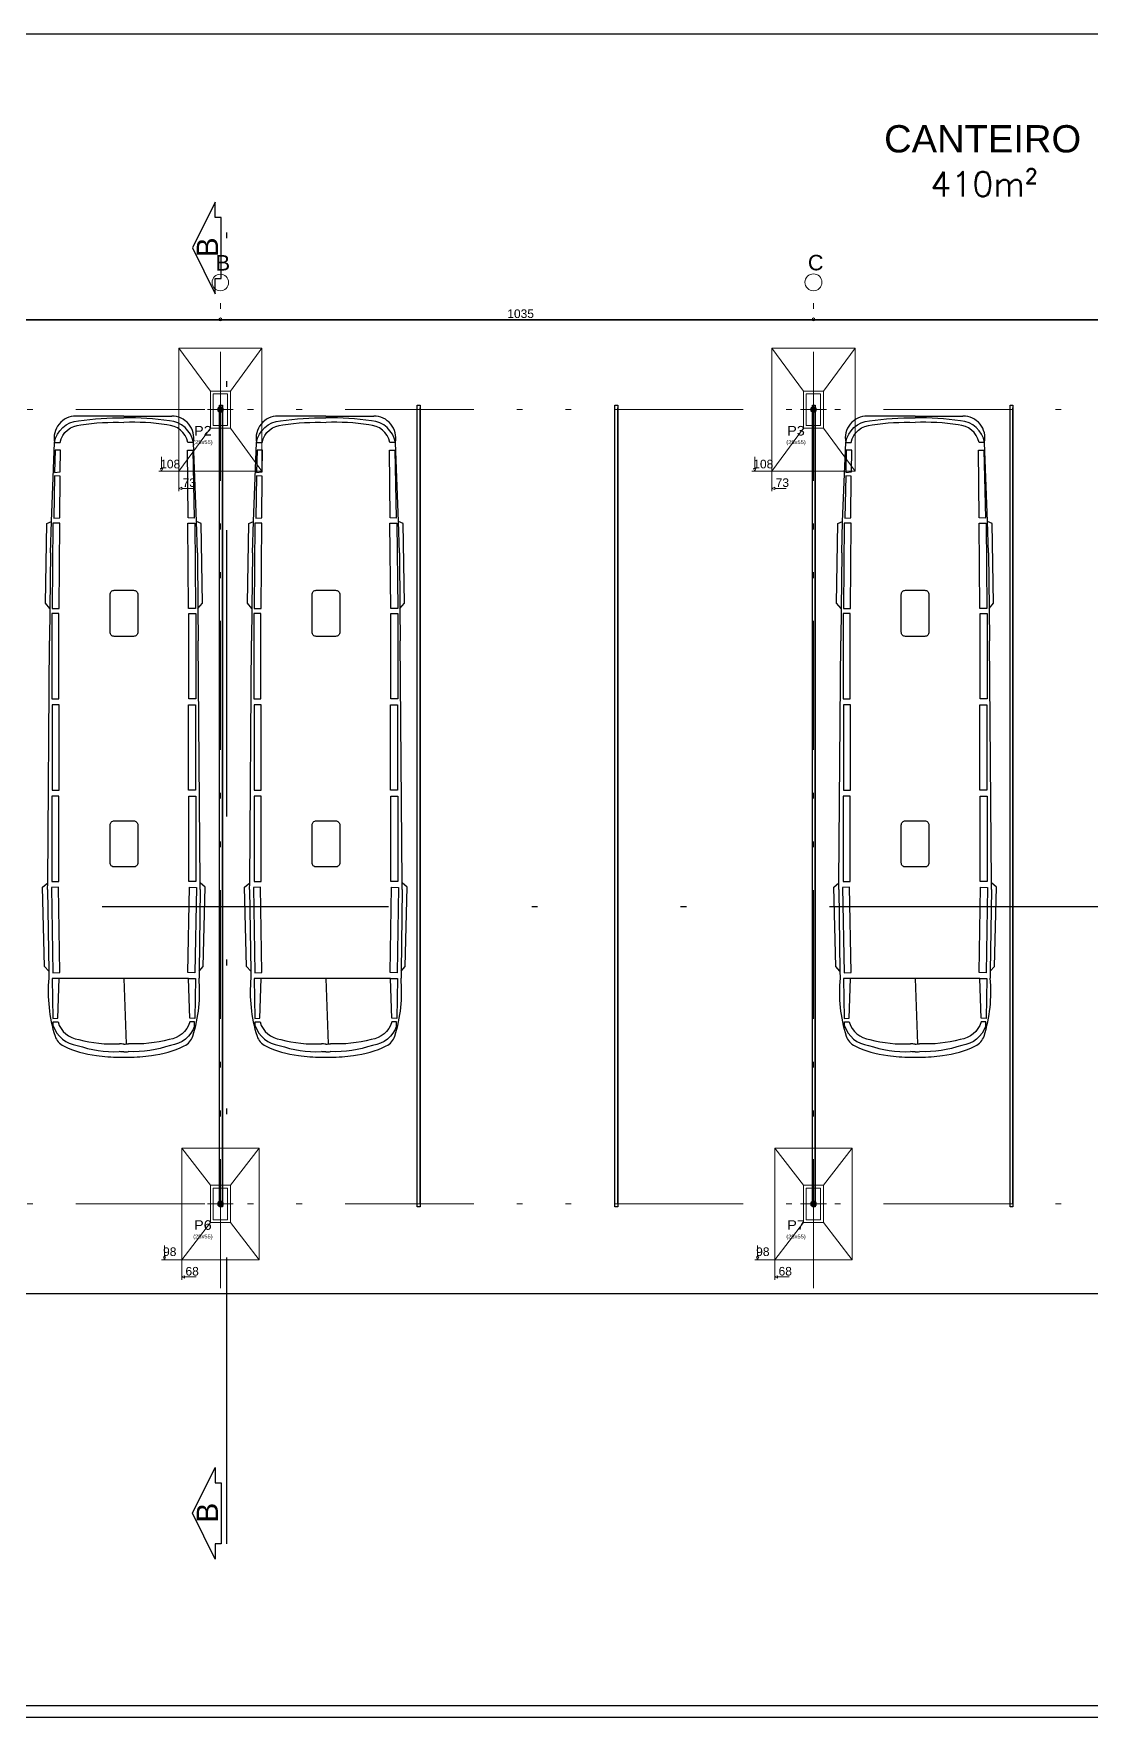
# Model space of a CAD drawing. Header units: inches. Extents: x -37 to 842, y -205 to 94.
# Drawn here: x 23.82 to 42.26, y -49.96 to -20.56 of the extents above; entities that cross this region are included whole.
import ezdxf
from ezdxf.enums import TextEntityAlignment as Align

# ---------------------------------------------------------------- set-up
doc = ezdxf.new("R2010")
doc.units = ezdxf.units.IN
doc.header["$MEASUREMENT"] = 0
doc.linetypes.add('CYPE_RAYAPUNTOPUNTO', pattern=[0.45, 0.225, -0.075, 0, -0.075, 0, -0.075])
doc.linetypes.add('DIVIDE', pattern=[1.25, 0.5, -0.25, 0, -0.25, 0, -0.25])
for name, color, linetype in [('ABASE', 254, 'Continuous'), ('AL_MOBILIARIO', 8, 'Continuous'), ('LCL-LINHACORTE', 171, 'DIVIDE'), ('LCL-TEXTO2', 171, 'Continuous')]:
    doc.layers.add(name, color=color, linetype=linetype)
for name, color, linetype, lineweight in [('COTA_COTAS', 2, 'Continuous', 0), ('COTA_FORMAS', 11, 'CYPE_RAYAPUNTOPUNTO', 0), ('COTA_TEXTO', 191, 'Continuous', 0), ('COTAS_REF_LINHAS', 2, 'Continuous', 0), ('PILAR_BETAO', 2, 'Continuous', 0), ('PILAR_DIM', 103, 'Continuous', 9), ('PILAR_EIXOS', 1, 'Continuous', 0), ('PILAR_REF', 92, 'Continuous', 0), ('PONTO_FIXO', 1, 'Continuous', 0), ('SAP_CONTORNO', 41, 'Continuous', 9)]:
    doc.layers.add(name, color=color, linetype=linetype, lineweight=lineweight)
doc.styles.add('Arial', font='arial.ttf')
doc.styles.add('GA RO 1_50', font='romans.shx', dxfattribs={"height": 0.09})
doc.styles.add('T80-50', font='sanss___.ttf', dxfattribs={"height": 0.1})

# ---------------------------------------------------------------- blocks, each defined once
blk = doc.blocks.new('Eixos do pilar')
at = {"layer": 'PILAR_EIXOS'}
for p, q in [((0, -0.5), (0, 0.5)), ((-0.5, 0), (0.5, 0))]:
    blk.add_line(p, q, dxfattribs=at)
blk = doc.blocks.new('Ponto fixo Centro')
at = {"layer": 'PONTO_FIXO'}
h = blk.add_hatch(color=256, dxfattribs=at)
edge = h.paths.add_edge_path(flags=0)
edge.add_arc((0, 0), 0.001, 0, 360)
blk.add_circle((0, 0), 0.001, dxfattribs=at)

msp = doc.modelspace()

# ---------------------------------------------------------------- linework, layer by layer
at = {"layer": 'ABASE', "color": 9}
for p, q in [((56.8507, -49.7631), (15.8507, -49.7631)), ((15.8507, -49.9631), (56.8507, -49.9631))]:
    msp.add_line(p, q, dxfattribs=at)
msp.add_lwpolyline([(48.2516, -25.5631), (16.2507, -25.5631), (16.2507, -23.5631, -0.4142136), (19.2507, -20.5631), (56.8507, -20.5631), (56.8507, -20.5631)], format="xyb", dxfattribs=at)
for points in [[(16.2507, -42.5631), (48.2507, -42.5631), (48.2507, -25.5631), (16.2507, -25.5631)], [(27.11, -41.0493), (27.06, -41.0493), (27.06, -27.0493), (27.11, -27.0493)], [(30.56, -41.0493), (30.51, -41.0493), (30.51, -27.0493), (30.56, -27.0493)], [(34.01, -41.0493), (33.96, -41.0493), (33.96, -27.0493), (34.01, -27.0493)], [(37.46, -41.0493), (37.41, -41.0493), (37.41, -27.0493), (37.46, -27.0493)], [(40.91, -41.0493), (40.86, -41.0493), (40.86, -27.0493), (40.91, -27.0493)]]:
    msp.add_lwpolyline(points, close=True, dxfattribs=at)
for points in [[(27.11, -41.0493), (27.06, -41.0493), (27.06, -27.0493), (27.11, -27.0493)], [(27.11, -40.9993), (27.11, -27.0993)], [(30.56, -41.0493), (30.51, -41.0493), (30.51, -27.0493), (30.56, -27.0493)], [(30.56, -40.9993), (30.56, -27.0993)], [(34.01, -41.0493), (33.96, -41.0493), (33.96, -27.0493), (34.01, -27.0493)], [(34.01, -40.9993), (34.01, -27.0993)], [(37.46, -41.0493), (37.41, -41.0493), (37.41, -27.0493), (37.46, -27.0493)], [(37.46, -40.9993), (37.46, -27.0993)], [(40.91, -41.0493), (40.86, -41.0493), (40.86, -27.0493), (40.91, -27.0493)], [(40.91, -40.9993), (40.91, -27.0993)]]:
    msp.add_lwpolyline(points, dxfattribs=at)
at = {"layer": 'AL_MOBILIARIO', "color": 9}
for p, q in [((25.3906, -27.2395), (24.5556, -27.2395)), ((25.3906, -27.2395), (26.2256, -27.2395)), ((28.9173, -27.2395), (28.0823, -27.2395)), ((28.9173, -27.2395), (29.7523, -27.2395)), ((39.2026, -27.2395), (38.3676, -27.2395)), ((39.2026, -27.2395), (40.0376, -27.2395)), ((24.1257, -29.0844), (24.1787, -27.7007)), ((24.1787, -27.7007), (24.2755, -27.7007)), ((26.6026, -27.7007), (26.5058, -27.7007)), ((26.6556, -29.0844), (26.6026, -27.7007)), ((27.6523, -29.0844), (27.7053, -27.7007)), ((27.7053, -27.7007), (27.8021, -27.7007)), ((30.1292, -27.7007), (30.0324, -27.7007)), ((30.1822, -29.0844), (30.1292, -27.7007)), ((37.9377, -29.0844), (37.9907, -27.7007)), ((37.9907, -27.7007), (38.0875, -27.7007)), ((40.4146, -27.7007), (40.3178, -27.7007)), ((40.4676, -29.0844), (40.4146, -27.7007)), ((24.0436, -29.1174), (24.1257, -29.0844)), ((24.1085, -29.6279), (24.1257, -29.0844)), ((26.7376, -29.1174), (26.6556, -29.0844)), ((26.6727, -29.6279), (26.6556, -29.0844)), ((27.5703, -29.1174), (27.6523, -29.0844)), ((27.6352, -29.6279), (27.6523, -29.0844)), ((30.2642, -29.1174), (30.1822, -29.0844)), ((30.1994, -29.6279), (30.1822, -29.0844)), ((37.8556, -29.1174), (37.9377, -29.0844)), ((37.9205, -29.6279), (37.9377, -29.0844)), ((40.5496, -29.1174), (40.4676, -29.0844)), ((40.4847, -29.6279), (40.4676, -29.0844)), ((24.0201, -30.5064), (24.0436, -29.1174)), ((26.7612, -30.5064), (26.7376, -29.1174)), ((27.5467, -30.5064), (27.5703, -29.1174)), ((30.2878, -30.5064), (30.2642, -29.1174)), ((37.8321, -30.5064), (37.8556, -29.1174)), ((40.5732, -30.5064), (40.5496, -29.1174)), ((24.1085, -29.6279), (24.0994, -30.5997)), ((26.6727, -29.6279), (26.6818, -30.5997)), ((27.6352, -29.6279), (27.626, -30.5997)), ((30.1994, -29.6279), (30.2085, -30.5997)), ((37.9205, -29.6279), (37.9114, -30.5997)), ((40.4847, -29.6279), (40.4938, -30.5997)), ((24.0994, -30.5997), (24.0201, -30.5064)), ((26.6818, -30.5997), (26.7612, -30.5064)), ((27.626, -30.5997), (27.5467, -30.5064)), ((30.2085, -30.5997), (30.2878, -30.5064)), ((37.9114, -30.5997), (37.8321, -30.5064)), ((40.4938, -30.5997), (40.5732, -30.5064)), ((24.0994, -30.5997), (24.0941, -31.1668)), ((26.6818, -30.5997), (26.6872, -31.1668)), ((27.626, -30.5997), (27.6207, -31.1668)), ((30.2085, -30.5997), (30.2138, -31.1668)), ((37.9114, -30.5997), (37.9061, -31.1668)), ((40.4938, -30.5997), (40.4992, -31.1668)), ((24.06, -35.3922), (24.0941, -31.1668)), ((26.7213, -35.3922), (26.6872, -31.1668)), ((27.5866, -35.3922), (27.6207, -31.1668)), ((30.2479, -35.3922), (30.2138, -31.1668)), ((37.872, -35.3922), (37.9061, -31.1668)), ((40.5333, -35.3922), (40.4992, -31.1668)), ((23.971, -35.4681), (24.06, -35.3922)), ((24.0046, -36.8527), (23.971, -35.4681)), ((24.059, -35.5101), (24.06, -35.3922)), ((24.059, -35.5101), (24.0782, -36.9346)), ((26.7222, -35.5101), (26.7031, -36.9346)), ((26.8103, -35.4681), (26.7213, -35.3922)), ((26.7222, -35.5101), (26.7213, -35.3922)), ((26.7766, -36.8527), (26.8103, -35.4681)), ((27.4976, -35.4681), (27.5866, -35.3922)), ((27.5313, -36.8527), (27.4976, -35.4681)), ((27.5857, -35.5101), (27.5866, -35.3922)), ((27.5857, -35.5101), (27.6048, -36.9346)), ((30.2489, -35.5101), (30.2297, -36.9346)), ((30.3369, -35.4681), (30.2479, -35.3922)), ((30.2489, -35.5101), (30.2479, -35.3922)), ((30.3032, -36.8527), (30.3369, -35.4681)), ((37.783, -35.4681), (37.872, -35.3922)), ((37.8166, -36.8527), (37.783, -35.4681)), ((37.871, -35.5101), (37.872, -35.3922)), ((37.871, -35.5101), (37.8902, -36.9346)), ((40.5342, -35.5101), (40.5151, -36.9346)), ((40.6223, -35.4681), (40.5333, -35.3922)), ((40.5342, -35.5101), (40.5333, -35.3922)), ((40.5886, -36.8527), (40.6223, -35.4681)), ((24.0782, -36.9346), (24.0046, -36.8527)), ((24.0782, -36.9346), (24.0798, -37.0535)), ((26.7031, -36.9346), (26.7015, -37.0535)), ((26.7031, -36.9346), (26.7766, -36.8527)), ((27.6048, -36.9346), (27.5313, -36.8527)), ((27.6048, -36.9346), (27.6064, -37.0535)), ((30.2297, -36.9346), (30.2281, -37.0535)), ((30.2297, -36.9346), (30.3032, -36.8527)), ((37.8902, -36.9346), (37.8166, -36.8527)), ((37.8902, -36.9346), (37.8918, -37.0535)), ((40.5151, -36.9346), (40.5135, -37.0535)), ((40.5151, -36.9346), (40.5886, -36.8527)), ((26.5199, -37.0613), (24.2614, -37.0613)), ((25.3906, -37.0613), (25.4303, -38.2047)), ((30.0465, -37.0613), (27.788, -37.0613)), ((28.9173, -37.0613), (28.9569, -38.2047)), ((40.3319, -37.0613), (38.0734, -37.0613)), ((39.2026, -37.0613), (39.2423, -38.2047))]:
    msp.add_line(p, q, dxfattribs=at)
for points in [[(24.1787, -27.7007, -0.3416628), (24.5968, -27.325, -0.0346876), (25.3899, -27.27, 0.0039153)], [(25.3906, -27.27, 0.0000261), (25.3899, -27.27, -0.0036828)], [(25.3906, -27.27, 0.0000261), (25.3899, -27.27, -0.0036828)], [(25.3906, -27.27, -0.0000261), (25.3913, -27.27, 0.0036828)], [(25.3906, -27.27, -0.0000261), (25.3913, -27.27, 0.0036828)], [(26.6026, -27.7007, 0.3416628), (26.1844, -27.325, 0.0346876), (25.3913, -27.27, -0.0039153)], [(27.7053, -27.7007, -0.3416628), (28.1234, -27.325, -0.0346876), (28.9165, -27.27, 0.0039153)], [(28.9173, -27.27, 0.0000261), (28.9165, -27.27, -0.0036828)], [(28.9173, -27.27, 0.0000261), (28.9165, -27.27, -0.0036828)], [(28.9173, -27.27, -0.0000261), (28.918, -27.27, 0.0036828)], [(28.9173, -27.27, -0.0000261), (28.918, -27.27, 0.0036828)], [(30.1292, -27.7007, 0.3416628), (29.7111, -27.325, 0.0346876), (28.918, -27.27, -0.0039153)], [(37.9907, -27.7007, -0.3416628), (38.4088, -27.325, -0.0346876), (39.2019, -27.27, 0.0039153)], [(39.2026, -27.27, 0.0000261), (39.2019, -27.27, -0.0036828)], [(39.2026, -27.27, 0.0000261), (39.2019, -27.27, -0.0036828)], [(39.2026, -27.27, -0.0000261), (39.2033, -27.27, 0.0036828)], [(39.2026, -27.27, -0.0000261), (39.2033, -27.27, 0.0036828)], [(40.4146, -27.7007, 0.3416628), (39.9964, -27.325, 0.0346876), (39.2033, -27.27, -0.0039153)], [(24.2755, -27.7007, -0.3486315), (24.641, -27.3955, -0.0537383), (25.3893, -27.3528, 0.0273716)], [(26.5058, -27.7007, 0.3486315), (26.1402, -27.3955, 0.0537383), (25.3919, -27.3528, -0.0273716)], [(27.8021, -27.7007, -0.3486315), (28.1677, -27.3955, -0.0537383), (28.916, -27.3528, 0.0273716)], [(30.0324, -27.7007, 0.3486315), (29.6669, -27.3955, 0.0537383), (28.9186, -27.3528, -0.0273716)], [(38.0875, -27.7007, -0.3486315), (38.453, -27.3955, -0.0537383), (39.2013, -27.3528, 0.0273716)], [(40.3178, -27.7007, 0.3486315), (39.9522, -27.3955, 0.0537383), (39.2039, -27.3528, -0.0273716)], [(24.1564, -37.8866), (24.1564, -37.8204), (24.24, -37.8204, 0.2974478), (24.6022, -38.1282, 0.0746495), (25.3113, -38.2029, 0.9925847)], [(24.1564, -37.8866, 0.2870491), (24.576, -38.2297, 0.0900338), (25.3103, -38.3386, 1.0287887)], [(26.6249, -37.8866), (26.6249, -37.8204), (26.5413, -37.8204, -0.2974478), (26.179, -38.1282, -0.0746495), (25.4699, -38.2029, -0.9925847)], [(26.6249, -37.8866, -0.2870491), (26.2053, -38.2297, -0.0900338), (25.4709, -38.3386, -1.0287887)], [(27.683, -37.8866), (27.683, -37.8204), (27.7666, -37.8204, 0.2974478), (28.1289, -38.1282, 0.0746495), (28.838, -38.2029, 0.9925847)], [(27.683, -37.8866, 0.2870491), (28.1026, -38.2297, 0.0900338), (28.837, -38.3386, 1.0287887)], [(30.1515, -37.8866), (30.1515, -37.8204), (30.0679, -37.8204, -0.2974478), (29.7057, -38.1282, -0.0746495), (28.9966, -38.2029, -0.9925847)], [(30.1515, -37.8866, -0.2870491), (29.7319, -38.2297, -0.0900338), (28.9975, -38.3386, -1.0287887)], [(37.9684, -37.8866), (37.9684, -37.8204), (38.052, -37.8204, 0.2974478), (38.4142, -38.1282, 0.0746495), (39.1233, -38.2029, 0.9925847)], [(37.9684, -37.8866, 0.2870491), (38.388, -38.2297, 0.0900338), (39.1223, -38.3386, 1.0287887)], [(40.4369, -37.8866), (40.4369, -37.8204), (40.3533, -37.8204, -0.2974478), (39.991, -38.1282, -0.0746495), (39.2819, -38.2029, -0.9925847)], [(40.4369, -37.8866, -0.2870491), (40.0173, -38.2297, -0.0900338), (39.2829, -38.3386, -1.0287887)], [(25.3906, -38.2061, -0.0065988), (25.3113, -38.2029, -0.928253)], [(25.3906, -38.2061, 0.0065988), (25.4699, -38.2029, 0.928253)], [(28.9173, -38.2061, -0.0065988), (28.838, -38.2029, -0.928253)], [(28.9173, -38.2061, 0.0065988), (28.9966, -38.2029, 0.928253)], [(39.2026, -38.2061, -0.0065988), (39.1233, -38.2029, -0.928253)], [(39.2026, -38.2061, 0.0065988), (39.2819, -38.2029, 0.928253)], [(25.3906, -38.3408, -0.0077894), (25.3103, -38.3386, -0.9661914)], [(25.3906, -38.3408, 0.0077894), (25.4709, -38.3386, 0.9661914)], [(28.9173, -38.3408, -0.0077894), (28.837, -38.3386, -0.9661914)], [(28.9173, -38.3408, 0.0077894), (28.9975, -38.3386, 0.9661914)], [(39.2026, -38.3408, -0.0077894), (39.1223, -38.3386, -0.9661914)], [(39.2026, -38.3408, 0.0077894), (39.2829, -38.3386, 0.9661914)]]:
    msp.add_lwpolyline(points, format="xyb", dxfattribs=at)
for points in [[(24.279, -28.2143), (24.2833, -27.8375), (24.1885, -27.8343), (24.1802, -28.2269)], [(27.8056, -28.2143), (27.8099, -27.8375), (27.7151, -27.8343), (27.7068, -28.2269)], [(38.091, -28.2143), (38.0953, -27.8375), (38.0005, -27.8343), (37.9922, -28.2269)], [(24.2712, -29.0165), (24.2755, -28.2873), (24.1807, -28.2841), (24.1646, -29.0213)], [(27.7979, -29.0165), (27.8022, -28.2873), (27.7073, -28.2841), (27.6913, -29.0213)], [(38.0832, -29.0165), (38.0875, -28.2873), (37.9927, -28.2841), (37.9766, -29.0213)], [(24.2605, -30.6017), (24.2737, -29.1114), (24.1515, -29.1103), (24.1383, -30.6009)], [(26.5208, -30.6017), (26.5075, -29.1114), (26.6297, -29.1103), (26.643, -30.6009)], [(27.7871, -30.6017), (27.8004, -29.1114), (27.6782, -29.1103), (27.6649, -30.6009)], [(30.0474, -30.6017), (30.0342, -29.1114), (30.1564, -29.1103), (30.1696, -30.6009)], [(38.0725, -30.6017), (38.0857, -29.1114), (37.9635, -29.1103), (37.9503, -30.6009)], [(40.3328, -30.6017), (40.3195, -29.1114), (40.4417, -29.1103), (40.455, -30.6009)], [(24.2569, -32.1802), (24.2569, -30.6898), (24.1346, -30.6898), (24.1346, -32.1804)], [(26.5244, -32.1802), (26.5244, -30.6898), (26.6466, -30.6898), (26.6466, -32.1804)], [(27.7835, -32.1802), (27.7835, -30.6898), (27.6613, -30.6898), (27.6613, -32.1804)], [(30.051, -32.1802), (30.051, -30.6898), (30.1732, -30.6898), (30.1732, -32.1804)], [(38.0689, -32.1802), (38.0689, -30.6898), (37.9466, -30.6898), (37.9466, -32.1804)], [(40.3364, -32.1802), (40.3364, -30.6898), (40.4586, -30.6898), (40.4586, -32.1804)], [(24.2619, -33.773), (24.2619, -32.2826), (24.1397, -32.2826), (24.1397, -33.7732)], [(26.5194, -33.773), (26.5194, -32.2826), (26.6416, -32.2826), (26.6416, -33.7732)], [(27.7885, -33.773), (27.7885, -32.2826), (27.6663, -32.2826), (27.6663, -33.7732)], [(30.046, -33.773), (30.046, -32.2826), (30.1682, -32.2826), (30.1682, -33.7732)], [(38.0739, -33.773), (38.0739, -32.2826), (37.9517, -32.2826), (37.9517, -33.7732)], [(40.3314, -33.773), (40.3314, -32.2826), (40.4536, -32.2826), (40.4536, -33.7732)], [(24.2573, -35.3658), (24.2573, -33.8754), (24.1351, -33.8754), (24.1351, -35.3661)], [(26.5239, -35.3658), (26.5239, -33.8754), (26.6461, -33.8754), (26.6461, -35.3661)], [(27.7839, -35.3658), (27.7839, -33.8754), (27.6617, -33.8754), (27.6617, -35.3661)], [(30.0506, -35.3658), (30.0506, -33.8754), (30.1728, -33.8754), (30.1728, -35.3661)], [(38.0693, -35.3658), (38.0693, -33.8754), (37.9471, -33.8754), (37.9471, -35.3661)], [(40.3359, -35.3658), (40.3359, -33.8754), (40.4581, -33.8754), (40.4581, -35.3661)], [(24.2719, -36.9586), (24.2468, -35.4684), (24.1246, -35.4705), (24.1497, -36.9609)], [(26.5093, -36.9586), (26.5345, -35.4684), (26.6567, -35.4705), (26.6315, -36.9609)], [(27.7986, -36.9586), (27.7734, -35.4684), (27.6512, -35.4705), (27.6764, -36.9609)], [(30.036, -36.9586), (30.0611, -35.4684), (30.1833, -35.4705), (30.1582, -36.9609)], [(38.0839, -36.9586), (38.0588, -35.4684), (37.9366, -35.4705), (37.9617, -36.9609)], [(40.3213, -36.9586), (40.3465, -35.4684), (40.4687, -35.4705), (40.4435, -36.9609)], [(24.2379, -37.7552), (24.2614, -37.0613), (24.1392, -37.0633), (24.1522, -37.7575)], [(26.5434, -37.7552), (26.5199, -37.0613), (26.6421, -37.0633), (26.6291, -37.7575)], [(27.7645, -37.7552), (27.788, -37.0613), (27.6658, -37.0633), (27.6788, -37.7575)], [(30.07, -37.7552), (30.0465, -37.0613), (30.1687, -37.0633), (30.1557, -37.7575)], [(38.0499, -37.7552), (38.0734, -37.0613), (37.9512, -37.0633), (37.9642, -37.7575)], [(40.3554, -37.7552), (40.3319, -37.0613), (40.4541, -37.0633), (40.4411, -37.7575)]]:
    msp.add_lwpolyline(points, close=True, dxfattribs=at)
for points in [[(26.5928, -27.8343), (26.6166, -29.0213), (26.51, -29.0165), (26.4979, -27.8375), (26.5928, -27.8343)], [(30.1194, -27.8343), (30.1433, -29.0213), (30.0367, -29.0165), (30.0246, -27.8375), (30.1194, -27.8343)], [(40.4048, -27.8343), (40.4286, -29.0213), (40.322, -29.0165), (40.3099, -27.8375), (40.4048, -27.8343)]]:
    msp.add_lwpolyline(points, dxfattribs=at)
for points in [[(25.6325, -30.3564), (25.6325, -31.0138, -0.4142136), (25.5588, -31.0876), (25.2225, -31.0876, -0.4142136), (25.1487, -31.0138), (25.1487, -30.3564, -0.4142136), (25.2225, -30.2827), (25.5588, -30.2827, -0.4142136)], [(29.1592, -30.3564), (29.1592, -31.0138, -0.4142136), (29.0854, -31.0876), (28.7491, -31.0876, -0.4142136), (28.6754, -31.0138), (28.6754, -30.3564, -0.4142136), (28.7491, -30.2827), (29.0854, -30.2827, -0.4142136)], [(39.4445, -30.3564), (39.4445, -31.0138, -0.4142136), (39.3708, -31.0876), (39.0345, -31.0876, -0.4142136), (38.9607, -31.0138), (38.9607, -30.3564, -0.4142136), (39.0345, -30.2827), (39.3708, -30.2827, -0.4142136)], [(25.6325, -34.3833), (25.6325, -35.0408, -0.4142136), (25.5588, -35.1145), (25.2225, -35.1145, -0.4142136), (25.1487, -35.0408), (25.1487, -34.3833, -0.4142136), (25.2225, -34.3096), (25.5588, -34.3096, -0.4142136)], [(29.1592, -34.3833), (29.1592, -35.0408, -0.4142136), (29.0854, -35.1145), (28.7491, -35.1145, -0.4142136), (28.6754, -35.0408), (28.6754, -34.3833, -0.4142136), (28.7491, -34.3096), (29.0854, -34.3096, -0.4142136)], [(39.4445, -34.3833), (39.4445, -35.0408, -0.4142136), (39.3708, -35.1145), (39.0345, -35.1145, -0.4142136), (38.9607, -35.0408), (38.9607, -34.3833, -0.4142136), (39.0345, -34.3096), (39.3708, -34.3096, -0.4142136)]]:
    msp.add_lwpolyline(points, format="xyb", close=True, dxfattribs=at)
for centre, radius, start, end in [((24.5556, -27.6241), 0.3846, 90, 191.47735), ((26.2256, -27.6241), 0.3846, 348.52265, 90), ((28.0823, -27.6241), 0.3846, 90, 191.47735), ((29.7523, -27.6241), 0.3846, 348.52265, 90), ((38.3676, -27.6241), 0.3846, 90, 191.47735), ((40.0376, -27.6241), 0.3846, 348.52265, 90), ((26.65, -37.2928), 2.5813, 174.68088, 197.46203), ((24.1312, -37.2928), 2.5813, 342.53797, 5.31912), ((30.1766, -37.2928), 2.5813, 174.68088, 197.46203), ((27.6579, -37.2928), 2.5813, 342.53797, 5.31912), ((40.462, -37.2928), 2.5813, 174.68088, 197.46203), ((37.9432, -37.2928), 2.5813, 342.53797, 5.31912), ((24.4654, -37.9758), 0.2924, 198.24298, 244.15876), ((26.3159, -37.9758), 0.2924, 295.84124, 341.75702), ((27.992, -37.9758), 0.2924, 198.24298, 244.15876), ((29.8425, -37.9758), 0.2924, 295.84124, 341.75702), ((38.2774, -37.9758), 0.2924, 198.24298, 244.15876), ((40.1279, -37.9758), 0.2924, 295.84124, 341.75702), ((25.113, -36.6385), 1.7784, 244.15876, 263.49138), ((25.3545, -35.2145), 3.2214, 262.09484, 269.20239), ((25.3218, -33.6861), 4.7495, 269.85341, 270.82991), ((25.4594, -33.6861), 4.7495, 269.17009, 270.14659), ((25.4267, -35.2145), 3.2214, 270.79761, 277.90516), ((25.6682, -36.6385), 1.7784, 276.50862, 295.84124), ((28.6397, -36.6385), 1.7784, 244.15876, 263.49138), ((28.8812, -35.2145), 3.2214, 262.09484, 269.20239), ((28.8485, -33.6861), 4.7495, 269.85341, 270.82991), ((28.9861, -33.6861), 4.7495, 269.17009, 270.14659), ((28.9534, -35.2145), 3.2214, 270.79761, 277.90516), ((29.1948, -36.6385), 1.7784, 276.50862, 295.84124), ((38.925, -36.6385), 1.7784, 244.15876, 263.49138), ((39.1665, -35.2145), 3.2214, 262.09484, 269.20239), ((39.1338, -33.6861), 4.7495, 269.85341, 270.82991), ((39.2714, -33.6861), 4.7495, 269.17009, 270.14659), ((39.2387, -35.2145), 3.2214, 270.79761, 277.90516), ((39.4802, -36.6385), 1.7784, 276.50862, 295.84124)]:
    msp.add_arc(centre, radius, start, end, dxfattribs=at)
at = {"layer": 'COTA_COTAS'}
for p, q in [((26.3492, -28.2034), (25.9991, -28.2034)), ((26.3492, -28.2034), (26.3492, -28.5535)), ((36.7027, -28.2034), (36.3525, -28.2034)), ((36.7027, -28.2034), (36.7027, -28.5535)), ((26.3992, -41.9734), (26.0491, -41.9734)), ((26.3992, -41.9734), (26.3992, -42.3235)), ((36.7527, -41.9734), (36.4026, -41.9734)), ((36.7527, -41.9734), (36.7527, -42.3235))]:
    msp.add_line(p, q, dxfattribs=at)
for points in [[(16.646, -25.5529), (27.0744, -25.5529), (37.4279, -25.5529), (47.8564, -25.5529)], [(26.0491, -27.9533), (26.0491, -28.1534), (26.0291, -28.1534), (26.0491, -28.2034), (26.0691, -28.1534), (26.0491, -28.1534)], [(36.4026, -27.9533), (36.4026, -28.1534), (36.3825, -28.1534), (36.4026, -28.2034), (36.4226, -28.1534), (36.4026, -28.1534)], [(26.5993, -28.5035), (26.3992, -28.5035), (26.3992, -28.4835), (26.3492, -28.5035), (26.3992, -28.5235), (26.3992, -28.5035)], [(36.9527, -28.5035), (36.7527, -28.5035), (36.7527, -28.4835), (36.7027, -28.5035), (36.7527, -28.5235), (36.7527, -28.5035)], [(26.0991, -41.7233), (26.0991, -41.9234), (26.0791, -41.9234), (26.0991, -41.9734), (26.1191, -41.9234), (26.0991, -41.9234)], [(36.4526, -41.7233), (36.4526, -41.9234), (36.4326, -41.9234), (36.4526, -41.9734), (36.4726, -41.9234), (36.4526, -41.9234)], [(26.6493, -42.2735), (26.4492, -42.2735), (26.4492, -42.2535), (26.3992, -42.2735), (26.4492, -42.2935), (26.4492, -42.2735)], [(37.0028, -42.2735), (36.8027, -42.2735), (36.8027, -42.2535), (36.7527, -42.2735), (36.8027, -42.2935), (36.8027, -42.2735)]]:
    msp.add_lwpolyline(points, dxfattribs=at)
for centre in [(27.0744, -25.5529), (37.4279, -25.5529)]:
    msp.add_circle(centre, 0.025, dxfattribs=at)
at = {"layer": 'COTA_FORMAS', "ltscale": 10}
for p, q in [((27.0744, -42.4685), (27.0744, -25.0527)), ((37.4279, -42.4685), (37.4279, -25.0527)), ((15.1505, -27.1281), (48.8567, -27.1281)), ((15.1505, -40.9981), (48.8567, -40.9981))]:
    msp.add_line(p, q, dxfattribs=at)
at = {"layer": 'COTAS_REF_LINHAS'}
for centre, radius in [((27.0744, -24.9082), 0.1445), ((37.4279, -24.9048), 0.1479)]:
    msp.add_circle(centre, radius, dxfattribs=at)
at = {"layer": 'LCL-LINHACORTE', "ltscale": 10}
for p, q in [((27.1861, -46.9321), (27.1861, -23.7773)), ((12.3092, -35.807), (50.9748, -35.807))]:
    msp.add_line(p, q, dxfattribs=at)
at = {"layer": 'LCL-LINHACORTE', "linetype": 'ByBlock'}
for points in [[(27.0861, -24.8375), (27.0861, -23.7708), (26.9861, -23.7708), (26.9861, -23.5042), (26.5861, -24.3042), (26.9861, -25.1042), (26.9861, -24.8375), (27.0861, -24.8375)], [(27.0861, -45.8665), (27.0861, -46.9331), (26.9861, -46.9331), (26.9861, -47.1998), (26.5861, -46.3998), (26.9861, -45.5998), (26.9861, -45.8665), (27.0861, -45.8665)]]:
    msp.add_lwpolyline(points, dxfattribs=at)
at = {"layer": 'PILAR_BETAO'}
for points in [[(26.9494, -27.4031), (27.1995, -27.4031), (27.1995, -26.853), (26.9494, -26.853), (26.9494, -27.4031)], [(37.3029, -27.4031), (37.5529, -27.4031), (37.5529, -26.853), (37.3029, -26.853), (37.3029, -27.4031)], [(26.9494, -41.2731), (27.1995, -41.2731), (27.1995, -40.723), (26.9494, -40.723), (26.9494, -41.2731)], [(37.3029, -41.2731), (37.5529, -41.2731), (37.5529, -40.723), (37.3029, -40.723), (37.3029, -41.2731)]]:
    msp.add_lwpolyline(points, close=True, dxfattribs=at)
at = {"layer": 'SAP_CONTORNO'}
for p, q in [((26.3492, -26.0527), (26.8994, -26.8029)), ((27.7997, -26.0527), (27.2495, -26.8029)), ((36.7027, -26.0527), (37.2528, -26.8029)), ((38.1531, -26.0527), (37.603, -26.8029)), ((26.3492, -28.2034), (26.8994, -27.4532)), ((27.7997, -28.2034), (27.2495, -27.4532)), ((36.7027, -28.2034), (37.2528, -27.4532)), ((38.1531, -28.2034), (37.603, -27.4532)), ((26.3992, -40.0227), (26.8994, -40.6729)), ((27.7497, -40.0227), (27.2495, -40.6729)), ((36.7527, -40.0227), (37.2528, -40.6729)), ((38.1031, -40.0227), (37.603, -40.6729)), ((26.3992, -41.9734), (26.8994, -41.3232)), ((27.7497, -41.9734), (27.2495, -41.3232)), ((36.7527, -41.9734), (37.2528, -41.3232)), ((38.1031, -41.9734), (37.603, -41.3232))]:
    msp.add_line(p, q, dxfattribs=at)
for points in [[(26.3492, -28.2034), (27.7997, -28.2034), (27.7997, -26.0527), (26.3492, -26.0527), (26.3492, -28.2034)], [(36.7027, -28.2034), (38.1531, -28.2034), (38.1531, -26.0527), (36.7027, -26.0527), (36.7027, -28.2034)], [(26.8994, -27.4532), (27.2495, -27.4532), (27.2495, -26.8029), (26.8994, -26.8029), (26.8994, -27.4532)], [(37.2528, -27.4532), (37.603, -27.4532), (37.603, -26.8029), (37.2528, -26.8029), (37.2528, -27.4532)], [(26.3992, -41.9734), (27.7497, -41.9734), (27.7497, -40.0227), (26.3992, -40.0227), (26.3992, -41.9734)], [(36.7527, -41.9734), (38.1031, -41.9734), (38.1031, -40.0227), (36.7527, -40.0227), (36.7527, -41.9734)], [(26.8994, -41.3232), (27.2495, -41.3232), (27.2495, -40.6729), (26.8994, -40.6729), (26.8994, -41.3232)], [(37.2528, -41.3232), (37.603, -41.3232), (37.603, -40.6729), (37.2528, -40.6729), (37.2528, -41.3232)]]:
    msp.add_lwpolyline(points, close=True, dxfattribs=at)

# ---------------------------------------------------------------- block references
at = {"layer": 'PILAR_EIXOS', "xscale": 0.450149941797484, "yscale": 0.7502499029958065, "zscale": 1.000333203994409}
for p in [(27.0744, -27.1281), (37.4279, -27.1281), (27.0744, -40.9981), (37.4279, -40.9981)]:
    msp.add_blockref('Eixos do pilar', p, dxfattribs=at)
at = {"layer": 'PONTO_FIXO', "xscale": 50.01666019972043, "yscale": 50.01666019972043, "zscale": 50.01666019972043}
for p in [(27.0744, -27.1281), (37.4279, -27.1281), (27.0744, -40.9981), (37.4279, -40.9981)]:
    msp.add_blockref('Ponto fixo Centro', p, dxfattribs=at)

# ---------------------------------------------------------------- texts
at = {"layer": 'ABASE', "color": 9, "style": 'GA RO 1_50'}
msp.add_text('410m²', height=0.429, dxfattribs=at).set_placement((39.4668, -23.4037))
at = {"layer": 'ABASE', "color": 9, "insert": (42.1012, -22.1604), "char_height": 0.47666, "width": 14.017337, "attachment_point": 3, "style": 'T80-50'}
msp.add_mtext('CANTEIRO', dxfattribs=at)
at = {"layer": 'COTA_TEXTO', "style": 'Arial'}
for s, p in [('1035', (32.0831, -25.5279)), ('108', (26.0241, -28.1534)), ('108', (36.3775, -28.1534)), ('73', (26.4152, -28.4785)), ('73', (36.7687, -28.4785)), ('98', (26.0741, -41.9074)), ('98', (36.4276, -41.9074)), ('68', (26.4652, -42.2485)), ('68', (36.8187, -42.2485))]:
    msp.add_text(s, height=0.15, dxfattribs=at).set_placement(p)
at = {"layer": 'COTAS_REF_LINHAS', "style": 'Arial'}
for s, p in [('B', (27.1187, -24.699)), ('C', (37.4671, -24.6956))]:
    msp.add_text(s, height=0.27, dxfattribs=at).set_placement(p, align=Align.CENTER)
at = {"layer": 'LCL-TEXTO2', "char_height": 0.3718, "attachment_point": 1, "rotation": 90, "style": 'Arial'}
for insert in [(26.6613, -24.4673), (26.6613, -46.5629)]:
    msp.add_mtext('B', dxfattribs=dict(at, insert=insert))
at = {"layer": 'PILAR_DIM', "lineweight": 0, "style": 'Arial', "width": 1.073533}
for p, p2 in [((26.6003, -27.7299), (26.9394, -27.7299)), ((36.9537, -27.7299), (37.2928, -27.7299)), ((26.6003, -41.5999), (26.9394, -41.5999)), ((36.9537, -41.5999), (37.2928, -41.5999))]:
    msp.add_text('(25x55)', height=0.06669, dxfattribs=at).set_placement(p, p2, align=Align.FIT)
at = {"layer": 'PILAR_REF', "style": 'Arial', "width": 1.079749}
for s, p, p2 in [('P2', (26.616, -27.5799), (26.9236, -27.5799)), ('P3', (36.9695, -27.5799), (37.2771, -27.5799)), ('P6', (26.616, -41.4499), (26.9236, -41.4499)), ('P7', (36.9695, -41.4499), (37.2771, -41.4499))]:
    msp.add_text(s, height=0.16672, dxfattribs=at).set_placement(p, p2, align=Align.FIT)

doc.saveas('drawing.dxf')
